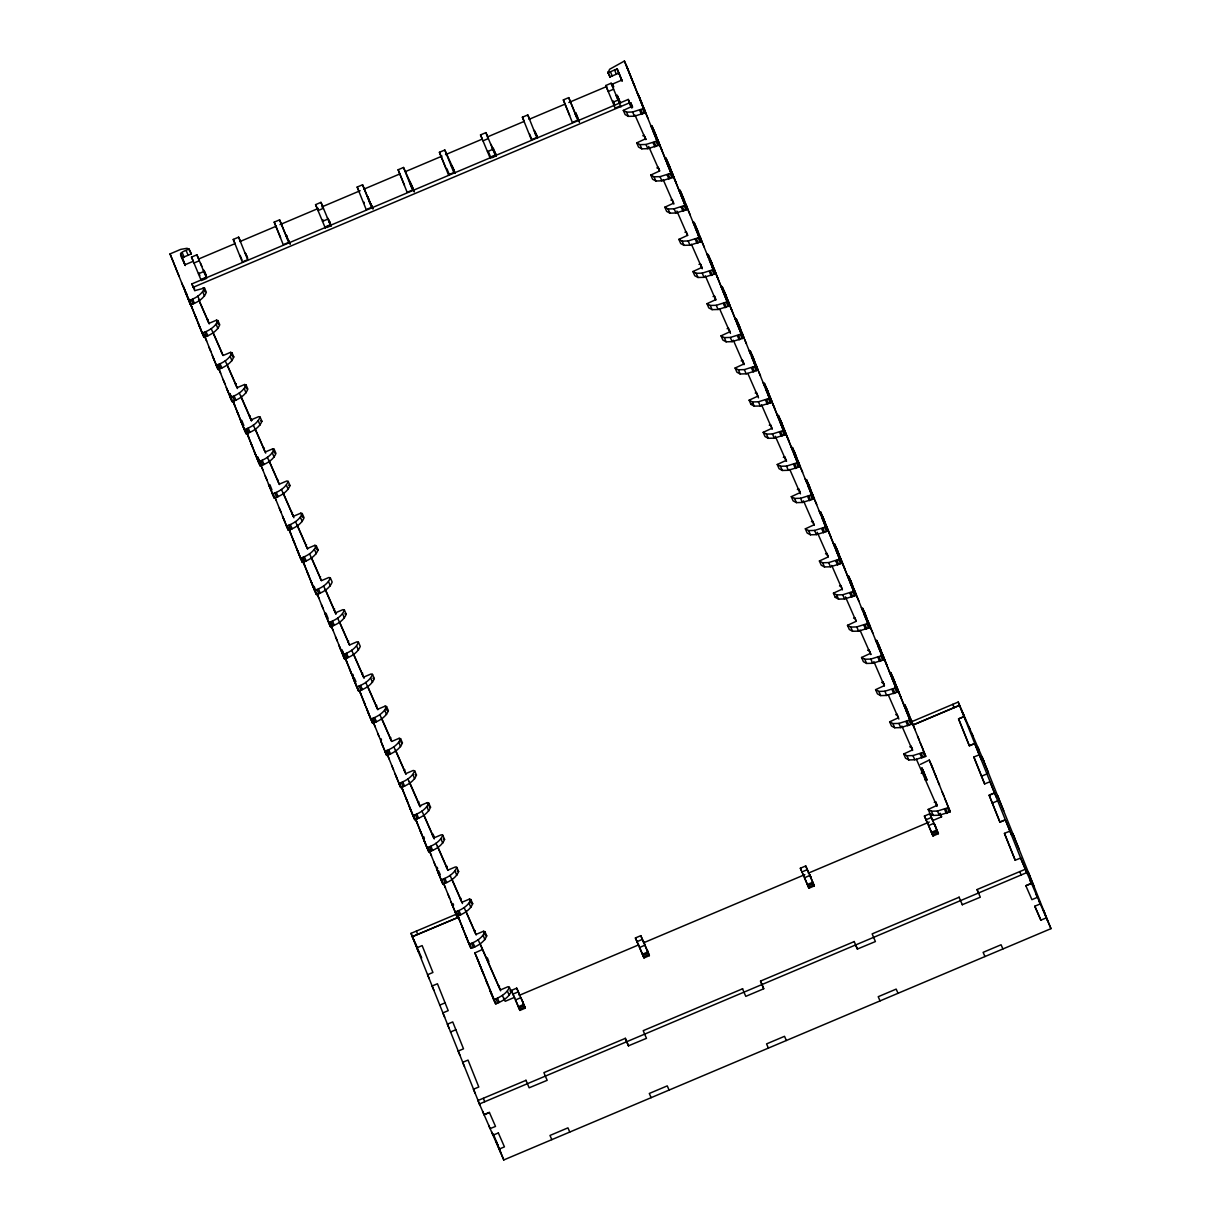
<?xml version="1.0" encoding="UTF-8"?>
<svg xmlns="http://www.w3.org/2000/svg" width="1221" height="1221" viewBox="0 0 1221 1221"><rect width="100%" height="100%" fill="white"/><g stroke="black" fill="none" stroke-linecap="round" stroke-linejoin="round"><path stroke-width="1.5" d="M322.848 220.696L322.878 219.673M204.518 288.095L206.349 292.292C203.861 298.794 196.871 302.732 190.552 304.777L188.721 300.595C195.039 298.55 202.014 294.597 204.518 288.095L195.192 290.506M185.546 291.666L202.137 333.074C208.44 331.028 215.43 327.075 217.933 320.574L216.499 320.177L209.035 323.336L207.341 319.856L208.181 319.49M202.137 333.074L203.968 337.271C210.287 335.21 217.262 331.273 219.765 324.771L217.933 320.574M231.975 352.732L233.806 356.929C231.318 363.431 224.328 367.384 218.01 369.429L216.178 365.232C222.497 363.186 229.487 359.233 231.975 352.732L230.555 352.35L223.092 355.509L221.383 352.014M246.031 384.905L247.863 389.102C245.36 395.604 238.385 399.542 232.066 401.587L230.235 397.39C236.553 395.345 243.528 391.407 246.031 384.905L244.612 384.508L237.133 387.668L235.439 384.172L236.279 383.806M234.753 405.372L232.921 401.175L244.292 429.563C250.595 427.518 257.585 423.565 260.088 417.063L258.654 416.666L251.19 419.826L249.496 416.346L250.336 415.979M244.292 429.563L246.123 433.76C252.442 431.7 259.417 427.762 261.92 421.26L260.088 417.063M248.794 437.53L246.963 433.333L258.333 461.721C264.652 459.676 271.627 455.723 274.13 449.221L272.71 448.84L265.247 451.999L263.538 448.504L264.392 448.138M258.333 461.721L260.165 465.918C266.483 463.873 273.473 459.92 275.961 453.418L274.13 449.221M288.187 481.395L290.018 485.576C287.515 492.094 280.54 496.031 274.221 498.076L272.39 493.879C278.709 491.834 285.683 487.896 288.187 481.395L286.767 480.998L279.288 484.157L277.594 480.662L278.434 480.296M302.243 513.553L304.075 517.75C301.572 524.252 294.582 528.189 288.278 530.235L286.447 526.037C292.75 523.992 299.74 520.054 302.243 513.553L300.809 513.156L293.345 516.315L291.651 512.82L292.491 512.454M290.949 534.02L289.118 529.822L300.488 558.211C306.807 556.165 313.782 552.213 316.285 545.711L314.865 545.329L307.402 548.473L305.693 544.993L306.547 544.627M300.488 558.211L302.32 562.408C308.638 560.363 315.629 556.41 318.116 549.908L316.285 545.711M303.48 562.393L301.648 558.195L314.545 590.369C320.864 588.324 327.839 584.386 330.342 577.884L328.922 577.487L321.444 580.647L319.749 577.151L320.589 576.785M314.545 590.369L316.376 594.566C322.695 592.521 329.67 588.568 332.173 582.066L330.342 577.884M344.398 610.042L346.23 614.239C343.727 620.741 336.737 624.679 330.433 626.724L328.586 622.527C334.905 620.482 341.895 616.544 344.398 610.042L342.964 609.645L335.5 612.805L333.806 609.31L334.646 608.943M358.44 642.2L360.271 646.397C357.768 652.899 350.793 656.852 344.475 658.897L342.643 654.7C348.962 652.655 355.937 648.702 358.44 642.2L357.02 641.803L349.542 644.963L347.848 641.483L348.687 641.117M344.307 655.952L356.7 686.858C363.019 684.813 369.994 680.86 372.497 674.358L371.077 673.977L363.599 677.136L361.904 673.641L362.744 673.275M356.7 686.858L358.531 691.055C364.85 689.01 371.825 685.057 374.328 678.555L372.497 674.358M360.607 693.436L359.371 690.643L370.741 719.016C377.06 716.971 384.05 713.033 386.553 706.532L385.119 706.135L377.655 709.294L375.946 705.799L376.801 705.433M370.741 719.016L372.588 723.214C378.892 721.168 385.882 717.231 388.385 710.729L386.553 706.532M400.595 738.69L402.426 742.887C399.923 749.389 392.948 753.326 386.63 755.387L384.798 751.19C391.117 749.145 398.092 745.192 400.595 738.69L399.175 738.293L391.697 741.452L390.003 737.972L390.842 737.606M414.652 770.848L416.483 775.045C413.98 781.547 407.005 785.5 400.686 787.545L398.855 783.348C405.174 781.303 412.149 777.35 414.652 770.848L413.232 770.466L405.754 773.626L404.059 770.13L404.899 769.764M403.357 791.33L401.526 787.133L412.896 815.506C419.215 813.461 426.205 809.523 428.708 803.021L427.274 802.624L419.81 805.784L418.101 802.289L418.956 801.922M412.896 815.506L414.728 819.703C421.047 817.658 428.037 813.72 430.54 807.203L428.708 803.021M417.414 823.488L415.583 819.291L426.953 847.679C433.272 845.619 440.247 841.681 442.75 835.179L441.33 834.782L433.852 837.942L432.158 834.447L432.997 834.08L434.218 836.889M426.953 847.679L428.785 851.861C435.103 849.816 442.078 845.878 444.581 839.376L442.75 835.179M456.807 867.337L458.638 871.535C456.135 878.036 449.16 881.989 442.841 884.035L441.01 879.837C447.329 877.792 454.304 873.839 456.807 867.337L455.387 866.956L447.909 870.1L446.214 866.62L447.054 866.254M470.863 899.511L472.695 903.693C470.192 910.21 463.202 914.147 456.898 916.193L455.051 911.995C461.37 909.95 468.36 906.013 470.863 899.511L469.429 899.114L461.965 902.273L460.256 898.778L461.111 898.412M459.569 919.978L457.738 915.781L469.108 944.154C475.427 942.108 482.402 938.171 484.905 931.669L483.485 931.272L476.007 934.431L474.313 930.936L475.152 930.57M469.108 944.154L470.94 948.351C477.258 946.306 484.233 942.368 486.736 935.866L484.905 931.669M482.31 949.541L474.877 952.929L494.184 999.633C500.167 997.053 506.852 993.665 509.386 987.301L508.119 986.675L500.579 989.865L498.794 986.415L499.526 986.095M493.559 999.556L496.016 1003.83C501.999 1001.251 508.684 997.862 511.217 991.483L509.386 987.301M607.982 72.787L609.645 69.246L624.404 61.05L643.559 108.547L632.585 111.996L626.571 112.164L623.321 110.394L632.127 106.334L630.723 102.717L629.41 103.266L631.242 107.463M190.552 304.777L170.024 253.922L180.723 249.374L186.95 248.306L189.072 249.038C177.518 253.815 179.518 252.549 184.936 264.804L193.391 261.233M641.391 101.786L637.805 93.529L658.791 145.223L647.832 148.672L641.819 148.84L638.552 147.069L636.721 142.872L645.527 138.812L644.123 135.195L642.811 135.76M653.693 129.884L672.847 177.396L661.874 180.83L655.86 180.998L652.609 179.243L650.778 175.046L659.584 170.986L658.18 167.369L656.867 167.918M667.734 162.057L686.889 209.554L675.93 213.003L669.917 213.171L666.666 211.401L664.819 207.204L673.641 203.144L672.222 199.527L670.909 200.076M683.546 198.275L679.96 190.018L700.946 241.712L689.987 245.162L683.974 245.329L680.708 243.559L678.876 239.362L687.682 235.302L686.278 231.685L684.966 232.249M697.588 230.433L694.016 222.176L715.002 273.87L704.029 277.32L698.015 277.488L694.764 275.732L692.933 271.535L701.739 267.475L700.335 263.858L699.023 264.408M709.889 258.531L729.044 306.044L718.085 309.493L712.072 309.646L708.806 307.89L706.974 303.693L715.796 299.633L714.377 296.016L713.064 296.566M723.946 290.705L743.101 338.202L732.142 341.651L726.129 341.819L722.863 340.049L721.031 335.851L729.837 331.791L728.433 328.174L727.121 328.724M739.743 326.923L736.171 318.666L757.157 370.36L746.184 373.809L740.17 373.977L736.919 372.207L735.088 368.025L743.894 363.965L742.49 360.332L741.178 360.897M753.8 359.081L750.213 350.839L771.199 402.533L760.24 405.983L754.227 406.135L750.961 404.38L749.129 400.183L757.951 396.123L756.532 392.506L755.219 393.055M750.961 404.38L752.777 403.281M766.101 387.194L785.256 434.691L774.297 438.141L768.284 438.308L765.018 436.538L763.186 432.341L771.993 428.281L770.588 424.664L769.276 425.213M780.158 419.352L799.312 466.849L788.339 470.299L782.325 470.467L779.074 468.696L777.243 464.499L786.049 460.439L784.645 456.822L783.333 457.387M795.955 455.57L792.368 447.313L813.354 499.023L802.395 502.472L796.382 502.625L793.116 500.869L791.284 496.672L800.106 492.612L798.687 488.995L797.374 489.545M810.011 487.744L806.425 479.487L827.411 531.181L816.452 534.63L810.439 534.798L807.173 533.028L805.341 528.83L814.148 524.771L812.743 521.153L811.431 521.703M822.313 515.842L841.467 563.339L830.494 566.788L824.48 566.956L821.229 565.186L819.398 560.988L828.204 556.929L826.8 553.311L825.488 553.876M836.354 548L855.509 595.497L844.55 598.946L838.537 599.114L835.271 597.359L833.439 593.162L842.261 589.102L840.842 585.485L839.529 586.034M835.271 597.359L837.072 596.26M852.166 584.218L848.58 575.976L869.566 627.67L858.607 631.12L852.594 631.272L849.328 629.517L847.496 625.32L856.303 621.26L854.898 617.643L853.586 618.192M866.208 616.391L862.621 608.134L883.622 659.828L872.649 663.278L866.635 663.446L863.384 661.675L861.553 657.478L870.359 653.418L868.955 649.801L867.643 650.35M878.51 644.49L897.664 691.986L886.705 695.436L880.692 695.604L877.426 693.849L875.594 689.651L884.416 685.591L882.997 681.959L881.684 682.524M892.566 676.648L911.721 724.16L900.762 727.609L894.749 727.762L891.483 726.007L889.651 721.809L898.458 717.75L897.053 714.132L895.741 714.682M908.363 712.881L904.776 704.624L925.777 756.318L914.804 759.767L908.79 759.935L905.539 758.165L903.708 753.968L912.514 749.908L911.095 746.29L909.798 746.84M920.436 764.377L929.257 760.088L950.259 811.797L939.254 815.246L933.256 815.399L930.005 813.629L928.174 809.431L936.995 805.387L935.591 801.754L934.263 802.319M623.321 110.394L625.152 114.591L628.403 116.361L634.416 116.193L645.39 112.744L626.236 65.247M636.721 142.872L639.987 144.643L646.001 144.475L656.959 141.026M650.778 175.046L654.029 176.801L660.042 176.648L671.016 173.199L651.861 125.687L655.433 133.944M664.819 207.204L668.085 208.974L674.099 208.806L685.057 205.357L665.903 157.86L669.49 166.102M678.876 239.362L682.142 241.132L688.156 240.964L699.114 237.515M692.933 271.535L696.184 273.29L702.197 273.138L713.171 269.688M706.974 303.693L710.24 305.464L716.254 305.296L727.212 301.846L708.058 254.35L711.645 262.591M721.031 335.851L724.297 337.622L730.311 337.454L741.269 334.005L722.115 286.508L725.701 294.765M735.088 368.025L738.339 369.78L744.352 369.612L755.326 366.178M749.129 400.183L752.395 401.953L758.409 401.785L769.367 398.336M763.186 432.341L766.452 434.111L772.45 433.943L783.424 430.494L764.27 382.997L767.856 391.254M777.243 464.499L780.494 466.269L786.507 466.101L797.481 462.652L778.311 415.155L781.898 423.412M791.284 496.672L794.55 498.427L800.564 498.275L811.522 494.826M805.341 528.83L808.607 530.601L814.605 530.433L825.579 526.984M819.398 560.988L822.649 562.759L828.662 562.591L839.636 559.142L820.466 511.645L824.053 519.902M833.439 593.162L836.706 594.917L842.719 594.764L853.677 591.315L834.523 543.803L838.11 552.06M847.496 625.32L850.747 627.09L856.76 626.922L867.734 623.473M861.553 657.478L864.804 659.248L870.817 659.081L881.791 655.631M875.594 689.651L878.861 691.407L884.874 691.239L895.832 687.805L876.678 640.292L880.265 648.549M889.651 721.809L892.902 723.58L898.915 723.412L909.889 719.963L890.735 672.466L894.321 680.708M903.708 753.968L906.959 755.738L912.972 755.57L923.946 752.121M928.174 809.431L931.425 811.202L937.423 811.049L948.427 807.6M252.167 420.161L251.358 420.619M335.668 613.598L336.477 613.14M419.948 806.486L420.787 806.119M925.045 779.853L926.541 779.212M201.297 280.632L191.499 257.112L196.871 254.807L198.718 259.005M325.366 228.159L315.567 204.655L320.955 202.35L322.787 206.532M490.308 158.44L480.509 134.921L485.882 132.616L487.713 136.813M611.126 83.226L620.512 105.8L615.14 108.104L605.753 85.531L611.126 83.226L612.957 87.408M193.971 263.034L199.344 260.729M318.04 210.577L323.412 208.272M482.982 140.858L488.354 138.553M608.241 91.499L613.614 89.194M198.443 273.809L203.815 271.505M322.512 221.352L327.884 219.047M487.454 151.618L492.826 149.313M612.744 102.335L618.116 100.03M200.824 279.533L206.196 277.228L196.871 254.807M324.893 227.06L330.265 224.756L320.955 202.35M202.64 280.052L206.67 278.327L206.196 277.228M489.835 157.341L495.207 155.036L485.882 132.616M326.709 227.579L330.754 225.854L330.265 224.756M491.651 157.86L495.68 156.135L495.207 155.036M521.321 998.519L525.305 1008.103L519.932 1010.408L511.34 990.445L516.712 988.14L519.749 995.115L519.352 994.123M647.481 950.838L649.374 955.646L644.001 957.951L635.408 937.972L640.781 935.668L643.833 942.643L643.421 941.666M810.958 877.777L810.332 876.327L814.315 885.912L808.943 888.216L800.35 868.253L805.723 865.948L808.76 872.923M934.66 824.389L938.384 833.699L933.012 836.003L924.419 816.055L929.807 813.751L932.829 820.695L932.432 819.703M512.896 994.153L518.284 991.849L516.712 988.14M636.965 941.681L642.353 939.376L640.781 935.668M801.907 871.962L807.279 869.657L805.723 865.948M925.991 819.779L931.379 817.475L929.807 813.751M515.399 999.984L520.787 997.679L525.305 1008.103M639.483 947.527L644.856 945.222L648.336 953.265L642.963 955.57M804.41 877.807L809.798 875.503L814.315 885.912M928.509 825.61L933.882 823.305L938.384 833.699M518.33 1006.73L523.702 1004.425M642.399 954.273L647.771 951.968M518.894 1008.027L524.267 1005.722M807.34 884.538L812.713 882.234M931.409 832.34L936.797 830.036M519.535 1009.492L524.908 1007.188M807.905 885.851L813.278 883.546M643.604 957.035L648.977 954.73M931.974 833.638L937.362 831.333M808.546 887.301L813.919 884.996M932.615 835.088L937.987 832.783M608.058 72.756L617.17 68.91L619.474 74.389M189.072 249.038L191.392 253.861L182.265 257.723L185.317 265.506M238.644 237.164L247.68 259.707L242.292 261.981L233.257 239.438L238.644 237.164L240.476 241.361M279.594 219.856L288.629 242.399L283.241 244.673L274.206 222.13L279.594 219.856L287.774 239.514M362.561 184.783L371.596 207.326L366.208 209.6L357.173 187.057L362.561 184.783L370.741 204.441M403.51 167.475L412.53 190.018L407.142 192.292L398.122 169.75L403.51 167.475L412.545 187.347L409.92 182.875L411.691 187.134M444.81 150.015L453.846 172.558L448.458 174.832L439.423 152.289L444.81 150.015L453.8 169.78L451.16 165.446M527.777 114.942L536.813 137.485L531.425 139.759L522.39 117.216L527.777 114.942L529.609 119.139M568.727 97.634L577.747 120.177L572.359 122.451L563.339 99.908L568.727 97.634L576.907 117.292M198.687 258.989L234.615 243.803M239.85 241.59L276.48 226.099M279.975 224.633L318.345 208.409M321.84 206.929L360.18 190.72M363.66 189.255L400.244 173.779M405.479 171.581L442.063 156.105M445.543 154.64L482.127 139.163M487.362 136.966L523.916 121.505M529.105 119.322L565.369 103.983M568.818 102.518L606.822 86.462M611.629 84.432L621.687 80.159L617.17 68.91M194.75 290.781L191.865 283.913L628.266 99.435L631.898 108.059M193.223 287.286L629.609 102.808L628.266 99.435M479.761 1104.73L411.004 933.363L457.341 913.781M911.843 721.642L958.195 702.06L983.973 761.37M913.079 724.877L959.385 705.295L965.842 720.848M412.362 936.751L458.699 917.154L412.24 936.599L416.91 947.298M913.201 725.03L959.538 705.433L958.195 702.06M963.903 716.559L958.516 718.848L969.291 745.741L974.785 743.543L961.217 709.493M964.01 716.651L958.622 718.925L969.398 745.833L974.679 743.467L990.078 781.715L984.584 783.913L973.809 757.005L979.303 754.822L981.135 759.019M924.938 774.816L921.748 768.07L923.656 772.237M921.229 773.259L923.87 772.145M439.697 1005.127L445.085 1002.853M981.562 776.19L986.95 773.916M996.428 797.191L994.489 792.902L989.102 795.176L999.877 822.069L1005.265 819.795L1007.203 824.083M994.596 792.994L989.208 795.268L999.984 822.16L1005.371 819.886L989.972 781.638L994.489 792.902M513.934 997.603L505.173 1001.312L503.647 997.816M519.2 995.374L638.369 944.993M643.62 942.78L804.853 874.618M808.363 873.137L929.288 822.023M932.798 820.543L941.559 816.834L940.201 813.445M450.473 1032.004L455.86 1029.73M992.337 803.067L997.725 800.793M1009.889 831.15L1004.395 833.348L1015.17 860.24L1020.664 858.058L1007.096 823.992M526.037 1080.326L477.915 1100.533L503.785 1159.95L1050.976 928.647L982.096 757.127L988.445 772.588M742.612 988.766L643.223 1030.661L644.657 1034.126M854.273 941.574L760.485 981.089L763.674 988.659M959.172 897.221L872.145 933.882L875.411 941.559L857.371 949.053L855.539 944.856M1025.182 869.321L977.044 889.544L980.31 897.206L962.27 904.715M479.349 1104.013L1026.525 872.71M483.959 1114.62L489.346 1112.346L495.512 1126.434L490.064 1128.601L488.705 1125.228M1031.211 883.409L1025.823 885.683L1031.928 899.663L1037.316 897.389L1035.957 894.016M489.453 1112.545L484.081 1114.819L482.6 1111.247M1025.869 885.79L1031.257 883.516L1029.852 880.02M492.933 1135.164L498.382 1132.996M1046.29 917.933L1040.857 920.115L1034.798 906.226L1040.185 903.952L1038.827 900.579M499.038 1149.159L504.441 1146.87L498.321 1132.89M618.009 99.878L619.047 99.573L617.216 95.375L616.178 95.681L619.474 102.869L618.345 100.168M575.778 112.958L574.816 113.171L576.648 117.369L577.609 117.155L575.778 112.958L579.456 122.131M533.592 130.586L534.508 130.494L537.53 138.019M535.424 134.783L536.34 134.676L537.423 137.378L536.126 134.524M492.384 148.016L496.138 155.021L492.384 148.016L492.826 149.038M232.387 356.547L233.806 356.929M260.485 420.863L261.92 421.26M288.599 485.195L290.018 485.576M316.697 549.511L318.116 549.908M344.795 613.842L346.23 614.239M372.909 678.174L374.328 678.555M388.385 710.729L386.95 710.332L385.119 706.135M401.007 742.49L402.426 742.887M415.064 774.663L416.483 775.045M429.105 806.822L430.54 807.203M443.162 838.98L444.581 839.376M457.219 871.138L458.638 871.535M472.695 903.693L471.26 903.311L469.429 899.114M485.317 935.469L486.736 935.866M509.951 990.872L511.217 991.483M371.291 204.93L368.696 200.305L372.512 207.997M327.457 217.735L331.303 225.824M328.968 220.696L331.166 225.732L328.77 220.772M286.95 235.912L286.218 235.165L290.155 243.91M244.978 252.594L246.917 256.318M246.81 256.792L247.527 257.707M205.479 274.267L206.212 275.397L203.648 270.07L206.364 276.526M931.089 764.285L931.623 765.277M639.636 97.726L640.155 98.718M681.791 194.215L682.31 195.207M695.848 226.373L696.367 227.365M738.003 322.863L738.522 323.855M752.044 355.021L752.579 356.013M794.199 451.511L794.734 452.503M808.256 483.684L808.775 484.676M850.411 580.158L850.93 581.15M864.468 612.332L864.987 613.324M906.608 708.821L907.142 709.813M999.221 799.48L997.359 795.298L1003.738 810.759M1014.514 837.652L1012.652 833.47L1019.031 848.931M1029.807 875.823L1027.945 871.641L1034.324 887.087M1011.721 835.347L1005.265 819.795M1022.496 862.255L1020.558 857.966L1050.976 928.647M1045.1 913.995L1043.238 909.798L1047.755 921.077M1034.798 906.226L1040.903 920.222M624.404 61.05L627.976 69.307M627.273 67.903L629.105 72.1M629.441 73.306L631.272 77.503M630.662 76.374L632.493 80.571M929.257 760.088L932.844 768.345M632.86 81.868L634.691 86.065M932.127 766.941L933.958 771.138M934.294 772.344L936.125 776.541M637.194 92.674L639.026 96.871M640.674 100.381L642.505 104.579M642.841 105.8L644.673 109.982M654.731 132.555L656.562 136.737M656.898 137.958L658.73 142.155M668.772 164.713L670.619 168.91M670.94 170.116L672.771 174.313M682.829 196.871L684.66 201.068M684.996 202.274L686.828 206.471M696.886 229.029L698.717 233.226M699.053 234.447L700.885 238.644M710.927 261.202L712.759 265.4M713.095 266.605L714.926 270.803M724.984 293.361L726.816 297.558M727.151 298.763L728.983 302.961M739.041 325.519L740.872 329.716M741.208 330.937L743.04 335.134M753.082 357.692L754.914 361.889M755.25 363.095L757.081 367.292M767.139 389.85L768.971 394.047M769.306 395.253L771.138 399.45M781.196 422.008L783.027 426.205M783.363 427.426L785.195 431.608M795.237 454.181L797.069 458.363M797.405 459.584L799.236 463.782M809.294 486.34L811.126 490.537M811.461 491.742L813.293 495.94M823.351 518.498L825.182 522.695M825.518 523.916L827.35 528.098M837.392 550.671L839.224 554.853M839.56 556.074L841.391 560.271M851.449 582.829L853.281 587.026M853.616 588.232L855.448 592.429M865.506 614.987L867.337 619.184M867.673 620.39L869.505 624.587M879.547 647.145L881.379 651.342M881.715 652.563L883.546 656.761M893.604 679.319L895.436 683.516M895.771 684.722L897.603 688.919M907.661 711.477L909.492 715.674M909.828 716.88L911.66 721.077M935.53 775.411L937.362 779.609M639.697 98.916L642.49 105.51M644.062 108.852L645.909 113.049M646.275 114.347L648.107 118.544M658.119 141.026L659.951 145.207M660.317 146.505L662.148 150.702M672.176 173.184L674.007 177.381M674.374 178.678L676.205 182.86M686.217 205.342L688.064 209.539M688.43 210.836L690.262 215.033M700.274 237.515L702.106 241.697M702.472 242.994L704.303 247.191M714.331 269.673L716.162 273.87M716.529 275.152L718.36 279.35M728.372 301.831L730.204 306.028M730.585 307.326L732.417 311.523M742.429 333.989L744.261 338.186M744.627 339.484L746.458 343.681M756.486 366.163L758.317 370.36M758.684 371.642L760.515 375.839M770.527 398.321L772.359 402.518M772.725 403.815L774.572 408.012M784.584 430.479L786.416 434.676M786.782 435.973L788.613 440.171M798.641 462.652L800.472 466.834M800.839 468.131L802.67 472.329M812.682 494.81L814.514 499.007M814.88 500.305L816.727 504.487M826.739 526.968L828.571 531.166M828.937 532.463L830.768 536.66M840.796 559.142L842.627 563.324M842.994 564.621L844.825 568.818M854.837 591.3L856.669 595.497M857.035 596.779L858.882 600.976M868.894 623.458L870.726 627.655M871.092 628.952L872.923 633.15M882.951 655.616L884.782 659.813M885.149 661.11L886.98 665.308M896.992 687.789L898.824 691.986M899.19 693.269L901.037 697.466M911.049 719.947L912.881 724.145M913.247 725.442L915.078 729.639M937.713 780.875L939.544 785.072M642.46 105.815L645.39 112.744M942.047 791.681L943.879 795.878M650.595 125.153L652.426 129.35M664.651 157.326L666.483 161.508M678.708 189.484L680.54 193.681M692.75 221.642L694.581 225.839M706.806 253.8L708.638 257.997M720.863 285.973L722.695 290.171M734.905 318.132L736.736 322.329M748.961 350.29L750.793 354.487M763.018 382.463L764.85 386.66M777.06 414.621L778.891 418.818M791.116 446.779L792.948 450.976M805.173 478.953L807.005 483.134M819.215 511.111L821.046 515.308M833.271 543.269L835.103 547.466M847.328 575.442L849.16 579.624M861.37 607.6L863.201 611.797M875.426 639.758L877.258 643.955M889.483 671.916L891.315 676.113M903.525 704.09L905.356 708.287M917.582 736.248L919.413 740.445M944.55 797.954L947.359 804.563M653.098 131.395L655.891 137.988M667.154 163.568L669.947 170.146M681.211 195.726L683.989 202.304M695.253 227.884L698.046 234.478M709.309 260.058L712.102 266.636M723.366 292.216L726.144 298.794M737.408 324.374L740.201 330.967M751.464 356.547L754.257 363.125M765.521 388.705L768.299 395.283M779.563 420.863L782.356 427.442M793.619 453.022L796.413 459.615M807.676 485.195L810.454 491.773M821.718 517.353L824.511 523.931M835.775 549.511L838.568 556.104M849.831 581.684L852.609 588.263M863.873 613.842L866.666 620.421M877.93 646.001L880.723 652.594M891.971 678.174L894.764 684.752M906.028 710.332L908.821 716.91M920.085 742.49L922.878 749.068M947.343 804.883L950.259 811.797M655.86 138.294L658.791 145.223M669.917 170.467L672.847 177.396M683.974 202.625L686.889 209.554M698.015 234.783L700.946 241.712M712.072 266.956L715.002 273.87M726.129 299.114L729.044 306.044M740.17 331.273L743.101 338.202M754.227 363.431L757.157 370.36M768.284 395.604L771.199 402.533M782.325 427.762L785.256 434.691M796.382 459.92L799.312 466.849M810.439 492.094L813.354 499.023M824.48 524.252L827.411 531.181M838.537 556.41L841.467 563.339M852.594 588.583L855.509 595.497M866.635 620.741L869.566 627.67M880.692 652.899L883.622 659.828M894.749 685.073L897.664 691.986M908.79 717.231L911.721 724.16M922.847 749.389L925.777 756.318M642.673 108.944L644.52 113.141M947.542 807.981L949.373 812.179M656.089 141.422L657.921 145.62M670.131 173.58L671.977 177.778M684.187 205.754L686.019 209.936M698.244 237.912L700.076 242.109M712.286 270.07L714.132 274.267M726.342 302.228L728.174 306.425M740.399 334.401L742.231 338.599M754.441 366.559L756.287 370.757M768.497 398.718L770.329 402.915M782.554 430.891L784.386 435.088M796.596 463.049L798.427 467.246M810.652 495.207L812.484 499.404M824.709 527.38L826.541 531.562M838.751 559.539L840.582 563.736M852.807 591.697L854.639 595.894M866.864 623.855L868.696 628.052M880.906 656.028L882.737 660.225M894.962 688.186L896.794 692.383M909.019 720.344L910.851 724.541M923.061 752.518L924.892 756.715M640.811 109.737L642.643 113.935M945.665 808.775L947.496 812.972M654.212 142.216L656.043 146.413M668.269 174.374L670.1 178.571M682.31 206.532L684.142 210.729M696.367 238.706L698.198 242.903M710.424 270.864L712.255 275.061M724.465 303.022L726.297 307.219M738.522 335.195L740.353 339.392M752.579 367.353L754.41 371.55M766.62 399.511L768.452 403.708M780.677 431.685L782.508 435.866M794.734 463.843L796.565 468.04M808.775 496.001L810.607 500.198M822.832 528.174L824.663 532.356M836.889 560.332L838.72 564.529M850.93 592.49L852.762 596.687M864.987 624.648L866.818 628.846M879.028 656.822L880.875 661.019M893.085 688.98L894.917 693.177M907.142 721.138L908.973 725.335M921.183 753.311L923.03 757.493M639.651 110.226L641.483 114.423M944.52 809.264L946.351 813.461M653.052 142.704L654.883 146.902M667.109 174.862L668.94 179.06M681.165 207.021L682.997 211.218M695.207 239.194L697.038 243.391M709.264 271.352L711.095 275.549M723.32 303.51L725.152 307.707M737.362 335.683L739.193 339.881M751.419 367.842L753.25 372.039M765.475 400L767.307 404.197M779.517 432.173L781.348 436.355M793.574 464.331L795.405 468.528M807.63 496.489L809.462 500.686M821.672 528.647L823.503 532.844M835.729 560.821L837.56 565.018M849.785 592.979L851.617 597.176M863.827 625.137L865.658 629.334M877.884 657.31L879.715 661.507M891.941 689.468L893.772 693.665M905.982 721.626L907.813 725.823M920.039 753.8L921.87 757.982M1002.914 948.961L1001.083 944.764L983.119 952.349L984.95 956.547M616.895 69.017L618.788 73.184M620.405 76.999L622.237 81.197L619.001 73.107L609.89 76.954L607.966 72.573M925.274 776.022L927.105 780.219L922.038 767.948M630.723 102.717L632.646 107.158M935.591 801.754L936.828 804.624M644.764 136.66L645.955 139.392M658.18 167.369L659.493 170.406M700.335 263.858L702.258 268.284M729.074 329.639L730.265 332.371M742.49 360.332L743.803 363.37M784.645 456.822L786.568 461.263M798.687 488.995L800.014 492.032M826.8 553.311L828.113 556.349M869.459 651.083L870.878 654.242M882.997 681.959L884.325 684.996M911.095 746.29L912.423 749.328M634.951 115.033L645.802 139.591M648.687 146.459L659.523 171.016M663.171 179.624L673.855 204.075M676.907 211.05L687.576 235.5M691.391 244.215L702.243 268.773M705.295 275.763L715.796 300.091M719.612 308.821L730.463 333.364M733.348 340.232L744.016 364.682M747.832 373.412L758.516 397.848M761.553 404.838L772.237 429.273M775.289 436.263L786.141 460.805M789.773 469.429L800.457 493.864M803.51 500.854L814.193 525.289M817.231 532.28L828.082 556.822M831.73 565.445L842.414 589.88M845.451 596.871L856.135 621.306M859.95 630.036L870.802 654.593M873.854 661.568L884.355 685.897M888.171 694.627L898.854 719.062M901.892 726.052L912.575 750.488M916.391 759.218L936.98 806.364M940.033 813.339L941.559 816.834M614.545 70.009L616.376 74.206M632.585 111.996L634.416 116.193M937.423 811.049L939.254 815.246M646.001 144.475L647.832 148.672M660.042 176.648L661.874 180.83M674.099 208.806L675.93 213.003M688.156 240.964L689.987 245.162M702.197 273.138L704.029 277.32M716.254 305.296L718.085 309.493M730.311 337.454L732.142 341.651M744.352 369.612L746.184 373.809M758.409 401.785L760.24 405.983M772.45 433.943L774.297 438.141M786.507 466.101L788.339 470.299M800.564 498.275L802.395 502.472M814.605 530.433L816.452 534.63M828.662 562.591L830.494 566.788M842.719 594.764L844.55 598.946M856.76 626.922L858.607 631.12M870.817 659.081L872.649 663.278M884.874 691.239L886.705 695.436M898.915 723.412L900.762 727.609M912.972 755.57L914.804 759.767M610.408 71.764L612.24 75.961M626.571 112.164L628.403 116.361M931.425 811.202L933.256 815.399M639.987 144.643L641.819 148.84M654.029 176.801L655.86 180.998M668.085 208.974L669.917 213.171M682.142 241.132L683.974 245.329M696.184 273.29L698.015 277.488M710.24 305.464L712.072 309.646M724.297 337.622L726.129 341.819M738.339 369.78L740.17 373.977M752.395 401.953L754.227 406.135M766.452 434.111L768.284 438.308M780.494 466.269L782.325 470.467M794.55 498.427L796.382 502.625M808.607 530.601L810.439 534.798M822.649 562.759L824.48 566.956M836.706 594.917L838.537 599.114M850.747 627.09L852.594 631.272M864.804 659.248L866.635 663.446M878.861 691.407L880.692 695.604M892.902 723.58L894.749 727.762M906.959 755.738L908.79 759.935M607.905 71.978L610.103 76.862M612.499 84.051L613.781 86.828M618.696 99.069L620.527 103.266L617.216 95.375M618.391 99.847L619.856 103.19M934.187 823.488L935.637 826.8M620.512 105.8L620.985 106.883M934.386 824.053L935.011 825.488M605.753 85.531L607.585 89.713M924.419 816.055L927.456 823L927.044 822.008M960.439 900.518L962.362 904.807M576.968 116.514L579.258 121.764M563.339 99.908L569.688 115.385M535.119 131.883L537.561 137.317M534.737 131.807L535.958 134.6M522.39 117.216L524.221 121.413M898.015 993.299L896.183 989.102L878.22 996.702L880.051 1000.899M857.463 949.144L854.181 941.483M490.995 144.322L492.445 147.619M494.642 152.656L496.108 156.013M809.66 874.495L810.652 876.739L809.889 874.923M480.509 134.921L482.341 139.118M800.35 868.253L801.251 870.314M802.701 873.656L803.387 875.228M453.052 168.895L454.929 172.726M439.423 152.289L445.772 167.765M786.355 1040.506L784.523 1036.308L766.559 1043.894L768.391 1048.091M412.5 187.622L413.721 190.43M409.462 181.12L414.041 191.605M398.122 169.75L404.472 185.226M743.879 992.063L745.802 996.351L763.766 988.751L760.576 981.18M367.75 196.673L369.276 200.168M370.802 203.663L373.107 208.913M371.291 205.326L372.512 208.119M357.173 187.057L359.005 191.254M328.8 219.719L330.036 222.512M315.567 204.655L317.399 208.837M635.408 937.972L638.446 944.947L638.049 943.97M644.581 1034.034L646.489 1038.323L628.449 1045.832L625.259 1038.247M669.093 1090.078L667.261 1085.881L649.297 1093.467L651.129 1097.664M288.599 240.491L290.125 243.986M274.206 222.13L280.555 237.607M628.54 1045.924L625.35 1038.338L543.91 1072.633L545.36 1076.113M233.257 239.438L235.088 243.635M189.194 249.832L191.163 253.953M191.499 257.112L193.33 261.309M511.34 990.445L514.377 997.42M203.098 287.698L204.93 291.895M186.325 251.038L188.156 255.235M216.499 320.177L218.33 324.374M230.555 352.35L231.776 355.143M244.612 384.508L246.444 388.705M272.71 448.84L274.542 453.037M300.809 513.156L302.64 517.353M314.865 545.329L316.086 548.122M399.175 738.293L400.396 741.101M427.274 802.624L428.495 805.417M483.485 931.272L484.706 934.065M202.717 291.88L204.548 296.077M545.268 1076.022L547.191 1080.31L529.136 1087.804L525.946 1080.234M569.78 1132.05L567.948 1127.853L549.984 1135.454L551.816 1139.651M216.117 324.359L217.949 328.556M230.174 356.517L232.005 360.714M244.231 388.69L246.062 392.872M258.272 420.848L260.104 425.045M272.329 453.006L274.16 457.203M286.386 485.164L288.217 489.362M300.427 517.338L302.259 521.535M314.484 549.496L316.315 553.693M328.541 581.654L330.372 585.851M342.582 613.827L344.414 618.024M356.639 645.985L358.47 650.183M370.696 678.143L372.527 682.341M384.737 710.317L386.569 714.499M398.794 742.475L400.625 746.672M412.851 774.633L414.682 778.83M426.892 806.791L428.724 810.988M440.949 838.964L442.78 843.162M454.99 871.122L456.837 875.32M469.047 903.281L470.879 907.478M483.104 935.454L484.935 939.651M507.417 991.116L509.249 995.313M182.25 252.762L184.081 256.959M182.478 257.631L180.555 253.464L183.715 261.492M184.02 262.637L185.241 265.445M197.771 296.154L199.618 300.351M191.865 283.913L193.391 287.393M199.496 301.358L208.654 322.313M213.232 332.784L221.612 351.999M226.953 364.209L236.111 385.164M240.69 395.635L251.358 420.07M255.174 428.8L264.331 449.755M268.91 460.225L278.052 481.181M283.394 493.391L293.315 516.086M297.13 524.816L306.273 545.772M311.614 557.997L320.009 577.197M325.351 589.422L336.019 613.858M339.835 622.588L348.229 641.788M353.571 654.013L362.713 674.954M368.055 687.179L377.213 708.134M381.791 718.604L390.934 739.544M395.512 750.03L404.67 770.97M409.249 781.455L419.917 805.891M423.733 814.621L433.653 837.316M437.469 846.046L446.611 866.986M451.953 879.212L460.348 898.412M465.689 910.637L474.832 931.577M480.174 943.802L499.236 987.453M198.565 299.511L209.249 323.947M211.187 328.632L222.97 355.372M225.244 360.79L237.469 388.537M239.285 392.964L251.45 420.848M253.342 425.122L265.69 453.128M267.399 457.28L279.411 484.554M281.441 489.438L293.91 517.735M295.497 521.611L307.631 549.16M309.554 553.769L321.367 580.57M323.596 585.927L335.76 613.827M337.652 618.101L349.588 645.176M351.694 650.259L364.072 678.342M365.751 682.417L377.808 709.767M379.807 714.59L391.529 741.193M393.849 746.748L406.028 774.358M407.906 778.906L420.07 806.806M421.962 811.065L434.249 838.949M436.004 843.238L447.97 870.375M450.061 875.396L462.454 903.54M464.117 907.554L476.19 934.965M478.159 939.727L500.595 990.826M502.35 995.39L504.181 999.587M192.628 299.191L194.46 303.388M206.044 331.669L207.875 335.867M220.085 363.827L221.917 368.025M234.142 396.001L235.974 400.183M248.199 428.159L250.03 432.356M262.24 460.317L264.072 464.514M276.297 492.475L278.129 496.672M290.354 524.648L292.185 528.846M304.395 556.807L306.227 561.004M318.452 588.965L320.284 593.162M332.509 621.138L334.34 625.335M346.55 653.296L348.382 657.493M360.607 685.454L362.439 689.651M374.664 717.627L376.495 721.825M388.705 749.786L390.537 753.983M402.762 781.944L404.594 786.141M416.819 814.102L418.65 818.299M430.86 846.275L432.692 850.472M444.917 878.433L446.749 882.63M458.974 910.591L460.805 914.788M473.015 942.765L474.847 946.962M497.466 998.244L499.297 1002.441M191.209 299.801L193.04 303.983M204.609 332.28L206.441 336.462M218.666 364.438L220.497 368.635M232.707 396.596L234.539 400.793M246.764 428.769L248.596 432.951M260.821 460.928L262.652 465.125M274.862 493.086L276.694 497.283M288.919 525.244L290.751 529.441M302.976 557.417L304.807 561.614M317.017 589.575L318.849 593.772M331.074 621.733L332.906 625.93M345.116 653.907L346.962 658.088M359.172 686.065L361.004 690.262M373.229 718.223L375.061 722.42M387.286 750.396L389.117 754.578M401.327 782.554L403.159 786.751M415.384 814.712L417.216 818.909M429.426 846.87L431.272 851.068M443.482 879.044L445.314 883.241M457.539 911.202L459.371 915.399M471.581 943.36L473.427 947.557M495.985 998.87L497.817 1003.067M170.024 253.922L173.962 263.385M174.252 264.453L176.083 268.651M175.839 268.422L179.182 276.404M474.877 952.929L478.785 962.301M181.563 282.723L187.378 295.864L186.615 293.956M189.392 300.564L191.224 304.762M354.166 677.624L355.998 681.822M438.476 870.604L440.308 874.785M479.044 963.338L480.876 967.52M187.652 296.947L191.071 305.082M219.169 369.414L217.338 365.216L232.066 401.587M231.639 397.619L229.807 393.437L231.395 397.39M257.906 457.753L259.752 461.95L257.631 456.669M288.217 527.426L289.438 530.235M372.527 720.405L373.748 723.198M387.79 755.372L385.958 751.174L400.686 787.545M458.058 916.177L456.837 913.384L463.08 928.738M480.677 967.398L483.943 975.182M184.768 290.72L189.194 301.373M190.766 304.685L199.374 325.793M204.807 336.843L206.639 341.041M218.864 369.017L220.696 373.214M261.019 465.506L262.851 469.703M276.297 500.457L275.061 497.664L288.278 530.235M303.174 561.996L305.006 566.178M319.063 598.351L317.216 594.154L330.433 626.724M331.273 626.312L333.104 630.509M345.329 658.47L347.161 662.667M373.428 722.801L375.259 726.999M387.484 754.96L389.316 759.157M429.639 851.449L431.471 855.646M445.512 887.82L443.681 883.622L456.898 916.193M486.294 981.425L488.125 985.622M194.978 315.201L196.81 319.398M202.793 333.043L204.624 337.24M209.02 347.375L210.851 351.572M216.85 365.201L218.681 369.398M223.077 379.533L224.908 383.73M230.891 397.374L232.723 401.556M237.133 411.691L238.965 415.888M244.948 429.533L246.779 433.73M251.175 443.864L253.006 448.061M259.005 461.691L260.836 465.888M265.232 476.022L267.063 480.219M273.046 493.849L274.878 498.046M279.288 508.18L281.12 512.377M287.103 526.022L288.934 530.219M293.33 540.354L295.161 544.551M301.16 558.18L302.991 562.377M307.387 572.512L309.218 576.709M315.201 590.338L317.033 594.535M321.444 604.67L323.275 608.867M329.258 622.512L331.089 626.694M335.485 636.828L337.317 641.025M343.315 654.67L345.146 658.867M349.542 669.001L351.373 673.198M357.356 686.828L359.188 691.025M363.599 701.159L365.43 705.356L359.691 691.04M371.413 719.001L373.244 723.183M377.64 733.317L378.861 736.126M385.47 751.159L387.301 755.356M391.697 765.491L393.528 769.688M399.511 783.317L401.343 787.514M405.754 797.649L407.585 801.846M413.568 815.475L415.399 819.673M419.795 829.807L421.627 834.004M427.625 847.649L429.456 851.846M433.852 861.98L435.683 866.177M441.666 879.807L443.498 884.004M447.909 894.138L449.74 898.335M455.723 911.965L457.554 916.162M461.95 926.296L470.94 948.351M469.78 944.138L471.611 948.32M489.59 989.636L491.651 994.428M494.184 999.633L496.016 1003.83M198.168 323.199L200.275 328.052M212.225 355.357L214.331 360.21M226.282 387.53L228.373 392.384M240.323 419.688L242.43 424.542M254.38 451.846L256.486 456.7M268.437 484.004L270.528 488.873M282.478 516.178L284.585 521.031M296.535 548.336L298.641 553.189M310.592 580.494L312.683 585.363M324.633 612.667L326.74 617.521M338.69 644.825L340.781 649.679M352.747 676.983L354.838 681.837M366.788 709.157L368.895 714.01M380.845 741.315L382.936 746.168M394.902 773.473L396.993 778.326M408.943 805.631L411.05 810.5M423 837.804L425.091 842.658M437.057 869.963L439.148 874.816M451.098 902.121L453.205 906.989M465.155 934.294L467.246 939.147M489.865 990.338L493.971 1000.213M199.008 325.29L202.594 333.852M213.065 357.448L216.651 366.025M227.121 389.621L230.708 398.183M241.163 421.779L244.749 430.341M255.22 453.937L258.806 462.515M269.276 486.095L272.863 494.673M283.318 518.269L286.904 526.831M297.375 550.427L300.961 559.004M311.431 582.585L315.018 591.162M325.473 614.758L329.06 623.321M339.53 646.916L343.116 655.479M353.586 679.074L357.158 687.652M367.628 711.248L371.215 719.81M381.685 743.406L385.271 751.968M395.741 775.564L399.313 784.141M409.783 807.722L413.37 816.3M423.84 839.895L427.426 848.458M437.896 872.053L441.468 880.631M451.938 904.212L455.525 912.789M465.995 936.385L469.581 944.947M411.004 933.363L421.672 957.905M418.589 952.059L416.758 947.862L422.145 945.588L432.921 972.481L427.533 974.755L429.365 978.967M433.882 990.231L432.051 986.034L437.439 983.76L448.214 1010.652L442.826 1012.926L444.658 1017.124M449.175 1028.403L447.329 1024.205L452.732 1021.931L463.507 1048.824L458.119 1051.098L459.951 1055.295M464.468 1066.574L462.622 1062.362L468.025 1060.087L478.8 1086.995L473.397 1089.269L475.244 1093.467M497.847 1145.206L496.016 1141.009L500.534 1152.273M643.986 942.398L644.963 944.642M203.373 270.207L205.204 274.404L204.09 271.718M522.603 1001.312L523.214 1002.731M931.379 817.475L933.882 823.305M807.279 869.657L809.798 875.503M642.353 939.376L644.856 945.222M518.284 991.849L520.787 997.679M932.905 820.497L933.226 821.275M928.998 826.358L933.012 836.003M927.517 822.801L927.853 823.58M808.867 872.786L809.187 873.58M804.96 878.632L808.943 888.216M803.479 875.091L803.815 875.884M647.298 950.259L648.427 953.006M645.39 946.061L649.374 955.646M643.925 942.52L644.245 943.299M640.018 948.366L644.001 957.951M638.552 944.825L638.873 945.603M519.856 994.978L520.177 995.756M515.949 1000.823L519.932 1010.408M514.468 997.282L514.804 998.061M200.549 263.202L201.847 266.346M977.899 747.176L979.257 750.61M971.794 733.256L973.198 736.69M968.925 726.693L970.329 730.127M962.82 712.713L964.269 716.239M1022.389 862.163L1027.014 873.519M974.679 743.467L979.196 754.731M952.777 704.334L954.135 707.722M973.915 757.096L984.691 783.989M1004.501 833.439L1015.277 860.332M1019.764 871.611L1021.122 874.984M977.121 889.636L978.479 893.024M959.08 897.13L960.53 900.61M714.377 296.016L715.537 298.901M613.14 100.9L614.728 104.884M529.685 134.188L531.776 139.408M493.238 148.031L496.306 155.678M488.308 151.465L490.384 156.624M451.968 165.583L455.082 173.336M446.947 168.757L448.977 173.84M742.521 988.674L743.971 992.154M410.714 183.15L414.331 191.819M367.521 196.398L368.803 199.618M369.444 200.732L372.619 208.638M285.836 234.691L287.133 237.912M245.696 253.51L247.68 258.44M240.14 255.357L241.972 259.92M487.332 957.798L488.934 961.797M204.38 271.199L206.395 276.251M476.709 957.111L495.39 1003.754M453.022 903.616L453.586 905.051M437.133 867.261L437.698 868.68M198.687 272.71L199.862 275.656M423.656 836.522L424.42 838.43M428.617 848.931L442.841 884.035M415.903 819.688L428.785 851.861M401.846 787.53L410.775 809.828M410.973 810.301L414.728 819.703M380.921 738.613L381.501 740.033M372.68 720.573L386.63 755.387M366.071 706.959L372.588 723.214M352.823 674.282L353.403 675.717M341.941 649.648L344.063 654.929M345.635 658.882L358.531 691.055M342.216 650.732L343.803 654.685M326.053 613.293L328.174 618.574M330.006 622.756L344.475 658.897M314.118 586.401L315.705 590.354M194.002 287.561L194.566 288.965M301.908 558.44L316.376 594.566M288.37 527.594L302.32 562.408M269.856 484.645L271.962 489.911M259.997 462.973L274.221 498.076M245.696 429.792L260.165 465.918M241.743 420.314L243.864 425.595M233.226 401.572L246.123 433.76M204.075 334.615L218.01 369.429M188.08 297.619L192.079 307.616M200.015 327.396L203.968 337.271M183.44 286.401L184.783 289.759M416.392 931.089L417.735 934.477M483.379 1098.366L484.737 1101.739M493.33 1133.927L503.785 1159.95M491.575 1131.791L493.009 1135.271M415.567 943.925L417.078 947.557M609.737 76.175L609.813 76.984M364.133 202.228L364.209 203.373"/></g></svg>
